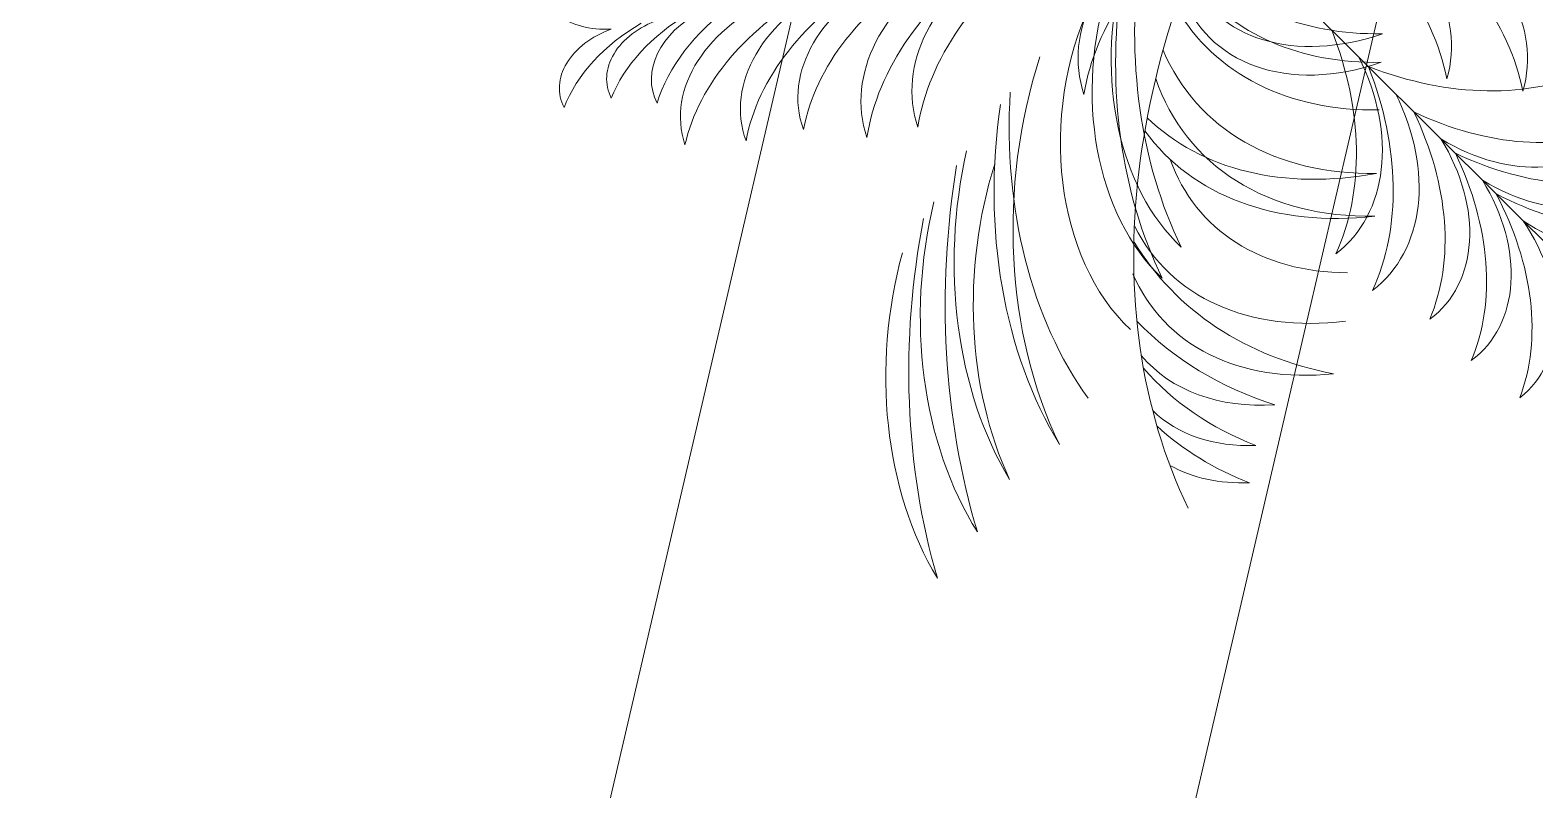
# Model space of a CAD drawing. Header units: millimetres. Extents: x 474016 to 477875, y 2288607 to 2292200.
# Drawn here: x 474236.92 to 474247.48, y 2289181.38 to 2289186.71 of the extents above; entities that cross this region are included whole.
import ezdxf

# ---------------------------------------------------------------- set-up
doc = ezdxf.new("R2010")
doc.units = ezdxf.units.MM
doc.header["$LTSCALE"] = 50
doc.layers.add('JARDIN-HP', color=64, linetype='Continuous', lineweight=5)
doc.layers.add('JARDINES', color=98, linetype='Continuous', lineweight=13)

# ---------------------------------------------------------------- blocks, each defined once
blk = doc.blocks.new('A$C41BB26E9')
at = {"color": 0}
blk.add_line((3.251, -3.5394), (2.0545, -0.9381), dxfattribs=at)
at = {"color": 56, "true_color": 0x7a7a00}
for centre, major_axis, ratio, start_param, end_param in [((3.2832, 1.5787), (0.1924, 0.3154), 0.723404, -1.366779, 0.20531), ((3.73, 1.3061), (0.1924, 0.3154), 0.723404, -0.20531, 1.366779), ((3.771, 0.7383), (0.4735, 0.7761), 0.723404, 0.433471, 1.121531), ((3.6127, 1.1139), (0.1924, 0.3154), 0.723404, -0.20531, 1.366779), ((3.6538, 0.546), (0.4735, 0.7761), 0.723404, 0.433471, 1.121531), ((3.5003, 0.8257), (0.2448, 0.4013), 0.723404, -0.194817, 1.190837), ((3.4843, 0.3578), (0.4071, 0.6674), 0.723404, -0.091225, 1.305586), ((3.5077, 0.1467), (0.58, 0.9509), 0.723404, 0.373636, 0.994705), ((3.5212, -0.2557), (0.7021, 1.151), 0.723404, 0.312027, 1.166602), ((3.3317, 0.0644), (0.4321, 0.7083), 0.723404, -0.110756, 1.24346), ((3.3531, -0.5745), (0.7367, 1.2077), 0.723404, 0.281779, 1.115718), ((3.1891, -0.1695), (0.4321, 0.7083), 0.723404, -0.110756, 1.24346), ((3.2104, -0.8084), (0.7367, 1.2077), 0.723404, 0.281779, 1.115718), ((3.0259, -0.6122), (0.525, 0.8606), 0.723404, -0.094138, 1.13012), ((3.0263, -1.3493), (0.8801, 1.4427), 0.723404, 0.261161, 1.023266), ((2.8995, -0.8194), (0.525, 0.8606), 0.723404, -0.094138, 1.13012), ((2.9, -1.5564), (0.8801, 1.4427), 0.723404, 0.261161, 1.023266), ((4.122, -1.2835), (-1.5343, 0.3722), 0.714286, 3.888492, 4.926001), ((3.7802, -1.3807), (-1.5988, 0.3879), 0.714286, 3.86745, 4.883323), ((3.7035, -2.1029), (-2.624, 0.6366), 0.714286, 4.179349, 4.820469), ((3.47, -1.48), (-1.6557, 0.4017), 0.714286, 3.88992, 4.86288), ((3.2901, -2.2819), (-2.8137, 0.6826), 0.714286, 4.170125, 4.780311), ((2.7155, -1.6527), (-1.879, 0.4558), 0.714286, 3.806569, 4.639337), ((3.1614, -1.8237), (-1.8636, 0.4521), 0.714286, 3.982805, 4.982914), ((3.6576, -1.5691), (-1.5601, 0.3785), 0.714286, 4.003422, 4.972752), ((2.487, -1.4957), (0.525, 0.8606), 0.723404, -0.094138, 1.13012), ((2.9522, -1.3905), (-1.1117, 0.2697), 0.714286, 3.627505, 5.149011), ((2.4874, -2.2327), (0.8801, 1.4427), 0.723404, 0.261161, 1.023266), ((2.6748, -1.4466), (-1.1117, 0.2697), 0.714286, 3.627505, 4.993486), ((2.0985, -2.0389), (-1.8636, 0.4521), 0.714286, 3.982805, 4.744909), ((2.5084, -1.4803), (-1.1117, 0.2697), 0.714286, 3.627505, 4.912474), ((2.2649, -2.0052), (-1.8636, 0.4521), 0.714286, 3.982805, 4.744909), ((0.804, -1.8121), (1.4836, 0.8546), 0.72, -0.729584, 0.03252), ((1.5822, -1.5617), (0.885, 0.5098), 0.72, -1.084884, 0.200085), ((0.9313, -1.8529), (1.4836, 0.8546), 0.72, -0.729584, 0.03252), ((1.7096, -1.6025), (0.885, 0.5098), 0.72, -1.084884, 0.281097), ((1.1435, -1.9208), (1.4836, 0.8546), 0.72, -0.729584, 0.12698), ((1.4264, -2.0114), (1.4836, 0.8546), 0.72, -0.729584, 0.213498), ((1.6171, -2.0725), (1.4836, 0.8546), 0.72, -0.729584, 0.270525), ((1.5313, -1.7705), (1.4959, 0.8617), 0.72, -0.90582, -0.073052), ((1.6431, -1.9292), (1.5199, 0.8755), 0.72, -0.831119, 0.049618), ((2.4009, -1.9896), (1.2729, 0.7332), 0.72, -0.844939, 0.170934), ((1.6519, -2.4921), (2.089, 1.2033), 0.72, -0.53304, 0.10808), ((2.6898, -2.0527), (1.2215, 0.7036), 0.72, -0.823897, 0.213612), ((1.5886, -2.5325), (2.3417, 1.3489), 0.72, -0.431948, -0.051792), ((3.0322, -0.6983), (0.3193, 1.6595), 0.723404, 2.118327, 2.880431), ((3.1233, -1.9167), (0.996, 0.5738), 0.72, -0.780102, -0.006837), ((2.0885, -2.5463), (2.0718, 1.1934), 0.72, -0.382187, -0.016555), ((2.5361, -1.2434), (0.1905, 0.9899), 0.723404, 2.011473, 3.235731), ((3.4563, -1.9337), (0.8633, 0.4973), 0.72, -0.75224, -0.078285), ((2.2624, -2.5783), (2.0718, 1.1934), 0.72, -0.382187, -0.093724), ((3.6302, -1.9657), (0.8633, 0.4973), 0.72, -0.75224, -0.267806), ((2.9642, -1.0519), (0.3193, 1.6595), 0.723404, 2.118327, 2.880431), ((2.4681, -1.597), (0.1905, 0.9899), 0.723404, 2.011473, 3.235731), ((2.4223, -1.8353), (0.1905, 0.9899), 0.723404, 2.011473, 3.235731), ((2.6907, -1.8142), (0.2673, 1.3892), 0.723404, 2.025875, 2.859814)]:
    blk.add_ellipse(centre, major_axis=major_axis, ratio=ratio, start_param=start_param, end_param=end_param, dxfattribs=at)
at = {"color": 56}
for centre, major_axis, ratio, start_param, end_param in [((3.011, -1.7099), (-1.9092, 0.4632), 0.714286, 3.88127, 4.762007), ((2.1473, -2.0803), (1.242, 0.7155), 0.72, -0.708967, 0.260363)]:
    blk.add_ellipse(centre, major_axis=major_axis, ratio=ratio, start_param=start_param, end_param=end_param, dxfattribs=at)
at = {"color": 0}
blk.add_ellipse((1.2418, -4.4579), major_axis=(3.8202, 2.2006), ratio=0.72, start_param=0.180287, end_param=1.122445, dxfattribs=at)
at = {"color": 56, "true_color": 0x7a7a00, "extrusion": (0, 0, -1)}
for centre, major_axis, start_param, end_param in [((2.9662, -0.4224), (-0.7062, 1.5353), 3.402754, 4.164858), ((2.88, -1.1544), (-0.4213, 0.9158), 3.047455, 4.271712), ((1.171, -1.5152), (-0.7062, 1.5353), 2.118327, 2.880431), ((3.0676, -0.6429), (-0.7062, 1.5353), 3.402754, 4.164858), ((2.9814, -1.3749), (-0.4213, 0.9158), 3.047455, 4.271712), ((1.5172, -1.9698), (-0.5912, 1.2853), 2.025875, 2.859814), ((3.1875, -1.2015), (-0.5912, 1.2853), 3.423371, 4.25731), ((2.0593, -2.3086), (-0.3467, 0.7538), 1.898132, 3.252348), ((3.0919, -1.8336), (-0.3467, 0.7538), 3.030837, 4.385053), ((1.6317, -2.2187), (-0.5912, 1.2853), 2.025875, 2.859814), ((3.3019, -1.4504), (-0.5912, 1.2853), 3.423371, 4.25731), ((2.1737, -2.5574), (-0.3467, 0.7538), 1.898132, 3.252348), ((3.2064, -2.0824), (-0.3467, 0.7538), 3.030837, 4.385053), ((1.8025, -2.5361), (-0.5634, 1.2248), 1.974991, 2.829566), ((3.4318, -1.7866), (-0.5634, 1.2248), 3.45362, 4.308195), ((2.3321, -2.8478), (-0.3267, 0.7103), 1.836006, 3.232818), ((3.3238, -2.3917), (-0.3267, 0.7103), 3.050367, 4.447179)]:
    blk.add_ellipse(centre, major_axis=major_axis, ratio=0.723404, start_param=start_param, end_param=end_param, dxfattribs=at)

msp = doc.modelspace()

# ---------------------------------------------------------------- linework, layer by layer
at = {"layer": 'JARDINES'}
msp.add_lwpolyline([(474232.382, 2289126.716), (474257.857, 2289236.117, 0.84238), (474253.961, 2289237.025), (474228.487, 2289127.624, 0.806973)], format="xyb", close=True, dxfattribs=at)

# ---------------------------------------------------------------- block references
at = {"layer": 'JARDIN-HP', "color": 8, "xscale": -1.499999999962913, "yscale": 1.5, "zscale": 1.499999999999985, "rotation": 69.80682416141926}
msp.add_blockref('A$C41BB26E9', (474244.954, 2289190.93), dxfattribs=at)

doc.saveas('drawing.dxf')
